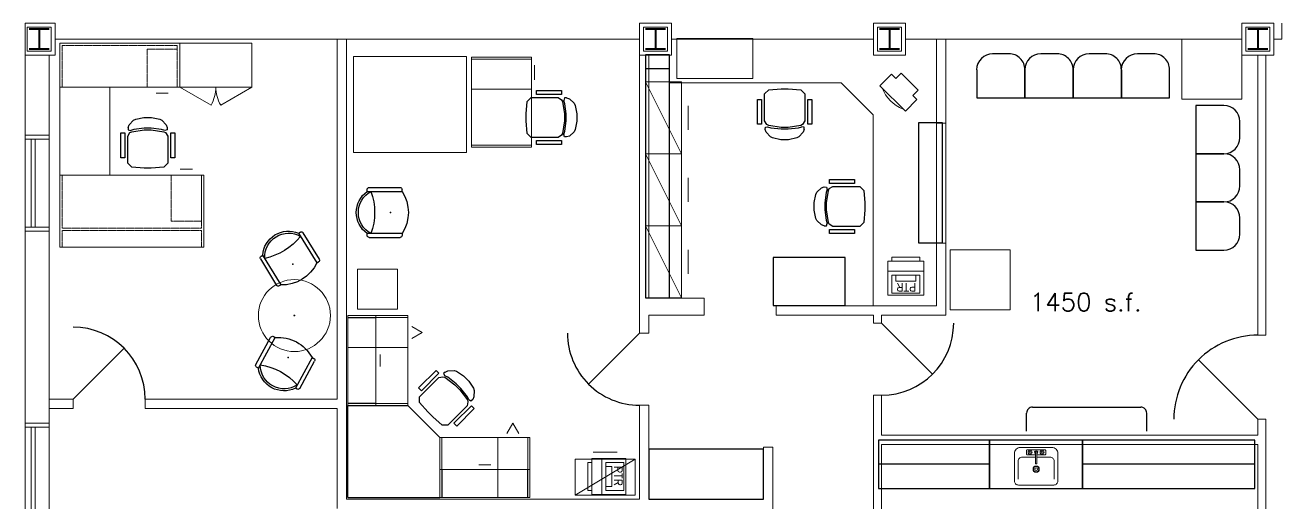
# Model space of a CAD drawing. Header units: inches. Extents: x -27 to 7514, y -484 to 2591.
# Drawn here: x 2895 to 3523, y 708 to 948 of the extents above; entities that cross this region are included whole.
import ezdxf
from ezdxf.enums import TextEntityAlignment as Align

# ---------------------------------------------------------------- set-up
doc = ezdxf.new("R2010")
doc.units = ezdxf.units.IN
doc.header["$MEASUREMENT"] = 0
doc.linetypes.add('CENTER2', pattern=[1.125, 0.75, -0.125, 0.125, -0.125])
for name, color, linetype, lineweight in [('A-Col', 6, 'Continuous', 40), ('A-Ext-Gl', 190, 'Continuous', 20), ('A-Ext-Wall', 70, 'Continuous', 20), ('F-Ch', 4, 'Continuous', 30), ('F-Eq', 71, 'Continuous', 20), ('F-FreeStand', 211, 'Continuous', 20), ('FS-File', 50, 'Continuous', 20), ('FS-WSurf', 50, 'Continuous', 20), ('I-Cab', 151, 'Continuous', 20), ('I-CWall', 110, 'Continuous', 20), ('I-Dor', 210, 'Continuous', 30)]:
    doc.layers.add(name, color=color, linetype=linetype, lineweight=lineweight)
doc.styles.add('BGE', font='simplex.shx')
doc.styles.add('rbc_fleet-so_Arch$0$BGE', font='simplex.shx')

# ---------------------------------------------------------------- blocks, each defined once
blk = doc.blocks.new('1W')
at = {"linetype": 'Continuous'}
for p, q in [((0.417, 0.417), (-0.417, 0.417)), ((0, 0.417), (0, -0.417)), ((0.417, -0.417), (-0.417, -0.417))]:
    blk.add_line(p, q, dxfattribs=at)
blk = doc.blocks.new('WIND2')
at = {"linetype": 'Continuous'}
for p, q in [((0, 4), (0, 0)), ((1, 4), (0, 4)), ((1, 3.833), (0, 3.833)), ((0.25, 0.167), (0.25, 3.833)), ((0.417, 0.167), (0.417, 3.833)), ((1, 0), (1, 4)), ((0, 0.167), (1, 0.167)), ((0, 0), (1, 0))]:
    blk.add_line(p, q, dxfattribs=at)
blk = doc.blocks.new('DOOR36')
at = {"linetype": 'Continuous'}
blk.add_line((0, 0), (2.121, 2.121), dxfattribs=at)
blk.add_arc((0, 0), 3, 360, 90, dxfattribs=at)
blk = doc.blocks.new('CHAIR')
at = {"linetype": 'Continuous'}
blk.add_line((1.855, -0.355), (1.855, 0.321), dxfattribs=at)
blk.add_lwpolyline([(1.188, 0.987), (0.017, 0.987), (0.017, -1.021), (1.188, -1.021)], dxfattribs=at)
for centre, start, end in [((1.188, 0.321), 0, 90), ((1.188, -0.355), 270, 360)]:
    blk.add_arc(centre, 0.667, start, end, dxfattribs=at)
blk = doc.blocks.new('CH7')
at = {"linetype": 'Continuous'}
for p, q in [((-0.167, 1.292), (-0.073, 1.438)), ((-0.167, 0.167), (-0.167, 1.292)), ((-0.073, 1.438), (0, 1.479)), ((0, 1.479), (0.521, 1.562)), ((0.521, 1.562), (0.812, 1.562)), ((0.812, 1.562), (1.333, 1.479)), ((1.333, 1.479), (1.406, 1.438)), ((1.406, 1.438), (1.5, 1.292)), ((1.5, 1.292), (1.5, 0.167)), ((0, 0), (-0.167, 0.167)), ((0.521, -0.042), (0, 0)), ((1.333, 0), (0.812, -0.042)), ((1.5, 0.167), (1.333, 0)), ((0.812, -0.042), (0.521, -0.042))]:
    blk.add_line(p, q, dxfattribs=at)
for points in [[(-0.146, 1.646), (-0.104, 1.76), (0.073, 1.958), (0.167, 2), (0.51, 2.073), (0.823, 2.073), (1.167, 2), (1.26, 1.958), (1.438, 1.76), (1.479, 1.646)], [(-0.146, 1.646), (-0.146, 1.552), (-0.042, 1.531)], [(1.375, 1.531), (1.24, 1.573), (0.812, 1.625), (0.521, 1.625), (0.094, 1.573), (-0.042, 1.531)], [(1.479, 1.646), (1.469, 1.552), (1.375, 1.531)], [(-0.458, 0.438), (-0.458, 1.427), (-0.292, 1.427), (-0.292, 0.396), (-0.458, 0.396), (-0.458, 0.438)], [(1.625, 0.438), (1.625, 1.427), (1.792, 1.427), (1.792, 0.396), (1.625, 0.396), (1.625, 0.438)]]:
    blk.add_lwpolyline(points, dxfattribs=at)
blk = doc.blocks.new('CHDESK')
at = {"linetype": 'Continuous'}
blk.add_blockref('CH7', (0.458, -0.396), dxfattribs=at)
blk = doc.blocks.new('WS3045')
at = {"linetype": 'Continuous'}
for p, q in [((0.083, 0), (0.083, 2.5)), ((3.667, 0), (3.667, 2.5))]:
    blk.add_line(p, q, dxfattribs=at)
blk.add_lwpolyline([(0, 2.5), (0, 0), (3.75, 0), (3.75, 2.5)], close=True, dxfattribs=at)
blk = doc.blocks.new('PED30B')
at = {"linetype": 'Continuous'}
for p, q in [((0, -2.5), (0, 0)), ((0, 0), (1.25, 0)), ((1.25, -2.5), (1.25, 0)), ((0.625, -3.1), (0.375, -2.667)), ((0.875, -2.667), (0.625, -3.1))]:
    blk.add_line(p, q, dxfattribs=at)
blk = doc.blocks.new('BB45')
at = {"linetype": 'Continuous'}
for p, q in [((0, 1.167), (0, 0)), ((0.1, 1.167), (0.1, 0)), ((3.65, 0), (3.65, 1.167)), ((3.75, 0), (3.75, 1.167)), ((0, 0), (3.75, 0)), ((1.624, -0.189), (2.124, -0.189))]:
    blk.add_line(p, q, dxfattribs=at)
blk = doc.blocks.new('SIDE44')
at = {"linetype": 'Continuous'}
for p, q in [((-1.042, 0.892), (-1.042, -0.397)), ((-0.875, 0.976), (-0.958, 0.976)), ((-0.875, 0.976), (-0.875, -0.48)), ((0.958, 0.976), (0.875, 0.976)), ((0.875, -0.48), (0.875, 0.976)), ((1.042, 0.892), (1.042, -0.397)), ((-0.875, -0.48), (-0.958, -0.48)), ((0.875, -0.48), (0.958, -0.48))]:
    blk.add_line(p, q, dxfattribs=at)
for centre, radius, start, end in [((0, 0.35), 1.076, 35.5749, 144.4251), ((0, 0.35), 0.992, 28.1579, 151.8421), ((-0.958, 0.892), 0.0833, 90, 180), ((0, 3.208), 2.545, 249.8918, 290.1082), ((0.958, 0.892), 0.0833, 0, 90), ((-0.958, -0.397), 0.0833, 180, 270), ((0, 0.852), 1.594, 236.7061, 303.2939), ((0.958, -0.397), 0.0833, 270, 360)]:
    blk.add_arc(centre, radius, start, end, dxfattribs=at)
blk.add_point((0, 0), dxfattribs=at)
blk = doc.blocks.new('CHSIDE')
at = {"linetype": 'Continuous', "yscale": -1, "rotation": 180}
blk.add_blockref('SIDE44', (1.01725, 0.4555), dxfattribs=at)
blk = doc.blocks.new('PED30')
at = {"linetype": 'Continuous'}
for p, q in [((-1.25, -2.5), (-1.25, 0)), ((-1.25, 0), (0, 0)), ((0, -2.5), (0, 0)), ((-0.625, -3.1), (-0.875, -2.667)), ((-0.375, -2.667), (-0.625, -3.1))]:
    blk.add_line(p, q, dxfattribs=at)
blk = doc.blocks.new('U3045R')
at = {"linetype": 'Continuous'}
for p, q in [((-3.667, -2.5), (-3.667, 0)), ((-1.333, -2.5), (-1.333, 0)), ((-0.083, -2.5), (-0.083, 0)), ((-0.937, -2.625), (-0.337, -2.625))]:
    blk.add_line(p, q, dxfattribs=at)
blk.add_lwpolyline([(-3.75, -2.5), (-3.75, 0), (0, 0), (0, -2.5)], close=True, dxfattribs=at)
blk = doc.blocks.new('PRNT')
at = {"linetype": 'Continuous'}
for p, q in [((1.5, 1.417), (0, 1.417)), ((0, 1.417), (0, 0)), ((0.167, 1.333), (0.167, 0.583)), ((1.333, 1.333), (0.167, 1.333)), ((1.333, 0.583), (1.333, 1.333)), ((1.5, 0), (1.5, 1.417)), ((0.167, 0.583), (1.333, 0.583)), ((0, 0.417), (1.5, 0.417)), ((0, 0), (1.5, 0))]:
    blk.add_line(p, q, dxfattribs=at)
for points in [[(0.333, 0.583), (1.167, 0.583), (1.167, 0.833), (0.333, 0.833)], [(0.167, -0.167), (1.333, -0.167), (1.333, 0), (0.167, 0)]]:
    blk.add_lwpolyline(points, close=True, dxfattribs=at)
at = {"layer": 'F-Eq', "linetype": 'Continuous', "style": 'BGE'}
blk.add_text('PTR', height=0.3333, dxfattribs=at).set_placement((0.314, 0.922))
blk = doc.blocks.new('LF363')
at = {"linetype": 'Continuous'}
for p, q in [((0, 0), (3, 1.5)), ((0.994, -0.273), (1.994, -0.273)), ((1.506, -0.273), (1.499, -0.273))]:
    blk.add_line(p, q, dxfattribs=at)
blk.add_lwpolyline([(0, 1.5), (0, 0), (3, 0), (3, 1.5)], close=True, dxfattribs=at)
blk = doc.blocks.new('PC')
at = {"linetype": 'Continuous'}
for p, q in [((0.254, 0.692), (0.004, 0.692)), ((0.004, 0.004), (0.004, 0.692)), ((0.254, 1.004), (0.254, 0.692)), ((0.254, 1.004), (1.254, 1.004)), ((1.254, 1.004), (1.254, 0.692)), ((1.254, 0.692), (1.504, 0.692)), ((1.504, 0.692), (1.504, 0.004)), ((1.504, 0.004), (0.004, 0.004))]:
    blk.add_line(p, q, dxfattribs=at)
blk.add_arc((0.754, 1.47), 1.591, 247.1188, 292.8812, dxfattribs=at)
blk = doc.blocks.new('LF302')
at = {"linetype": 'Continuous'}
for p, q in [((0, 0), (2.5, 1.5)), ((0.757, -0.29), (1.757, -0.29))]:
    blk.add_line(p, q, dxfattribs=at)
blk.add_lwpolyline([(0, 1.5), (0, 0), (2.5, 0), (2.5, 1.5)], close=True, dxfattribs=at)
blk = doc.blocks.new('TR36')
at = {"linetype": 'Continuous'}
for centre, radius in [((0.001, 0.018), 1.5), ((0, 0.018), 0.0184)]:
    blk.add_circle(centre, radius, dxfattribs=at)
blk = doc.blocks.new('V3622SC')
at = {"layer": 'F-FreeStand', "linetype": 'Continuous'}
for p, q in [((0, -21.999996), (15.588, -30.999996)), ((36, -21.999996), (20.412, -30.999996))]:
    blk.add_line(p, q, dxfattribs=at)
blk.add_lwpolyline([(0, -21.999996), (36, -21.999996), (36, 0), (0, 0)], close=True, dxfattribs=at)
for centre, start, end in [((0.000444, -21.999876), 329.999272, 0), ((36.000444, -21.999876), 180, 210.000728)]:
    blk.add_arc(centre, 18, start, end, dxfattribs=at)
blk = doc.blocks.new('VPED19')
at = {"layer": 'F-FreeStand', "linetype": 'Continuous'}
blk.add_line((10.5, -22), (4.5, -22), dxfattribs=at)
at = {"layer": 'F-FreeStand', "linetype": 'CENTER2'}
blk.add_lwpolyline([(0, -19), (15, -19), (15, 0), (0, 0)], close=True, dxfattribs=at)
blk = doc.blocks.new('V2260')
at = {"layer": 'F-FreeStand', "linetype": 'CENTER2'}
for p, q in [((-1.27, -1.26), (-58.77, -1.26)), ((-58.77, -22.01), (-58.77, -1.26)), ((-1.27, -22.01), (-1.27, -1.26))]:
    blk.add_line(p, q, dxfattribs=at)
at = {"layer": 'F-FreeStand'}
blk.add_lwpolyline([(-60.02, -22.01), (-0.02, -22.01), (-0.02, -0.01), (-60.02, -0.01)], close=True, dxfattribs=at)
blk = doc.blocks.new('VPED23')
at = {"layer": 'F-FreeStand', "linetype": 'Continuous'}
blk.add_line((10.5, -26), (4.5, -26), dxfattribs=at)
at = {"layer": 'F-FreeStand', "linetype": 'CENTER2'}
blk.add_lwpolyline([(0, -23), (15, -23), (15, 0), (0, 0)], close=True, dxfattribs=at)
blk = doc.blocks.new('V3672')
at = {"layer": 'F-FreeStand', "linetype": 'CENTER2'}
for p, q in [((1.250004, -8.25), (1.250004, 0)), ((70.749996, -8.25), (70.749996, 0)), ((1.250004, -8.25), (70.749996, -8.25)), ((1.250004, -9.500004), (70.749996, -9.500004)), ((1.250004, -36), (1.250004, -9.500004)), ((70.749996, -36), (70.749996, -9.500004))]:
    blk.add_line(p, q, dxfattribs=at)
at = {"layer": 'F-FreeStand', "linetype": 'Continuous'}
blk.add_lwpolyline([(0, -36), (72, -36), (72, 0), (0, 0)], close=True, dxfattribs=at)
blk = doc.blocks.new('V2544')
at = {"layer": 'F-FreeStand'}
blk.add_lwpolyline([(0, -24.999996), (44.000004, -24.999996), (44.000004, 0), (0, 0)], close=True, dxfattribs=at)

msp = doc.modelspace()

# ---------------------------------------------------------------- linework, layer by layer
at = {"layer": 'A-Ext-Wall'}
for points in [[(2895.1, 948.54), (2910.1, 948.54), (2910.1, 932.54), (2895.1, 932.54)], [(2896.1, 946.54), (2908.1, 946.54), (2908.1, 934.54), (2896.1, 934.54)]]:
    msp.add_lwpolyline(points, close=True, dxfattribs=at)
for points in [[(2895.1, 892.54), (2895.1, 932.54)], [(2907.1, 892.54), (2907.1, 932.54)], [(2895.1, 748.54), (2895.1, 844.54)], [(2907.1, 748.54), (2907.1, 844.54)]]:
    msp.add_lwpolyline(points, dxfattribs=at)
at = {"layer": 'F-Ch'}
for points in [[(3205.17, 811.22), (3217.17, 811.22), (3217.17, 932.72), (3205.17, 932.72)], [(3341.55, 838.72), (3353.55, 838.72), (3353.55, 898.72), (3341.55, 898.72)], [(3268.92, 807.34), (3304.92, 807.34), (3304.92, 831.34), (3268.92, 831.34)], [(3206.72, 710.54), (3264.1, 710.54), (3264.1, 735.54), (3206.72, 735.54)], [(3321.55, 715.99), (3377.05, 715.99), (3377.05, 739.99), (3321.55, 739.99)], [(3377.05, 715.99), (3423.55, 715.99), (3423.55, 739.99), (3377.05, 739.99)], [(3423.55, 715.99), (3509.55, 715.99), (3509.55, 739.99), (3423.55, 739.99)], [(3321.55, 715.99), (3377.05, 715.99), (3377.05, 727.99), (3321.55, 727.99)], [(3423.55, 715.99), (3509.55, 715.99), (3509.55, 727.99), (3423.55, 727.99)]]:
    msp.add_lwpolyline(points, close=True, dxfattribs=at)
for points in [[(3217.17, 925.77), (3205.17, 925.77)], [(3056.3, 757.39), (3086.3, 757.39)], [(3056.3, 711.39), (3056.3, 757.39)], [(3086.3, 757.39), (3102.3, 741.39)], [(3395.55, 744.61), (3395.55, 753.61)], [(3398.55, 756.61), (3452.55, 756.61)], [(3455.55, 744.61), (3455.55, 753.61)], [(3056.3, 711.39), (3102.3, 711.39)]]:
    msp.add_lwpolyline(points, dxfattribs=at)
for points in [[(3398.55, 756.61, 0.414214), (3395.55, 753.61)], [(3455.55, 753.61, 0.414214), (3452.55, 756.61)]]:
    msp.add_lwpolyline(points, format="xyb", dxfattribs=at)
at = {"layer": 'F-Eq'}
for points in [[(3220.71, 920.85), (3258.71, 920.85), (3258.71, 940.85), (3220.71, 940.85)], [(3059.15, 883.93), (3115.65, 883.93), (3115.65, 931.93), (3059.15, 931.93)]]:
    msp.add_lwpolyline(points, close=True, dxfattribs=at)
at = {"layer": 'F-FreeStand'}
for points in [[(3473.1, 910.54), (3503.1, 910.54), (3503.1, 940.54), (3473.1, 940.54)], [(3357.33, 805.19), (3387.33, 805.19), (3387.33, 835.19), (3357.33, 835.19)], [(3061.1, 805.54), (3081.1, 805.54), (3081.1, 825.54), (3061.1, 825.54)]]:
    msp.add_lwpolyline(points, close=True, dxfattribs=at)
at = {"layer": 'FS-WSurf'}
for points in [[(3217.17, 918.72), (3302.92, 918.72)], [(3318.92, 902.72), (3302.92, 918.72)], [(3318.92, 807.34), (3318.92, 902.72)]]:
    msp.add_lwpolyline(points, dxfattribs=at)
at = {"layer": 'I-Cab'}
msp.add_lwpolyline([(3389.48, 719.62, 0.414214), (3391.48, 717.62), (3409.14, 717.62, 0.414214), (3411.14, 719.62), (3411.14, 733.46, 0.414214), (3408.14, 736.46), (3392.48, 736.46, 0.414214), (3389.48, 733.46)], format="xyb", close=True, dxfattribs=at)
at = {"layer": 'I-Cab', "linetype": 'Continuous'}
for points in [[(3400.68, 732.8), (3404.82, 732.8, 0.414214), (3405.07, 733.05), (3405.07, 734.97, 0.414214), (3404.82, 735.22), (3395.8, 735.22, 0.414214), (3395.55, 734.97), (3395.55, 733.05, 0.414214), (3395.8, 732.8), (3399.93, 732.8)], [(3400.68, 733.31, 3.994872), (3399.93, 733.31)], [(3400.68, 734.18, 1), (3399.93, 734.18)], [(3399.93, 728.56, 1), (3400.68, 728.56)]]:
    msp.add_lwpolyline(points, format="xyb", dxfattribs=at)
at = {"layer": 'I-Cab'}
for points in [[(3393.31, 731.56, 0.414214), (3391.31, 729.56)], [(3409.31, 729.56, 0.414214), (3407.31, 731.56)]]:
    msp.add_lwpolyline(points, format="xyb", dxfattribs=at)
for points in [[(3391.31, 720.56), (3391.31, 729.56)], [(3393.31, 731.56), (3399.93, 731.56)], [(3399.93, 734.18), (3399.93, 728.56)], [(3400.68, 734.18), (3400.68, 728.56)], [(3400.68, 731.56), (3407.31, 731.56)], [(3409.31, 729.56), (3409.31, 720.56)]]:
    msp.add_lwpolyline(points, dxfattribs=at)
for centre, radius in [((3397.31, 734.01), 1), ((3403.31, 734.01), 1), ((3397.31, 734.01), 0.5), ((3403.31, 734.01), 0.5)]:
    msp.add_circle(centre, radius, dxfattribs=at)
at = {"layer": 'I-Cab', "linetype": 'Continuous'}
for radius in [1.57, 1.32, 0.7]:
    msp.add_circle((3400.31, 725.56), radius, dxfattribs=at)
at = {"layer": 'I-CWall'}
for p, q in [((3202.1, 793.54), (3206.72, 793.54)), ((3202.1, 757.54), (3206.72, 757.54))]:
    msp.add_line(p, q, dxfattribs=at)
for points in [[(3202.1, 948.54), (3218.1, 948.54), (3218.1, 932.54), (3202.1, 932.54)], [(3319.1, 948.54), (3335.1, 948.54), (3335.1, 932.54), (3319.1, 932.54)], [(3503.1, 948.54), (3519.1, 948.54), (3519.1, 932.54), (3503.1, 932.54)], [(3204.1, 946.54), (3216.1, 946.54), (3216.1, 934.54), (3204.1, 934.54)], [(3321.1, 946.54), (3333.1, 946.54), (3333.1, 934.54), (3321.1, 934.54)], [(3505.1, 946.54), (3517.1, 946.54), (3517.1, 934.54), (3505.1, 934.54)]]:
    msp.add_lwpolyline(points, close=True, dxfattribs=at)
for points in [[(3523.1, 948.54), (3523.1, 940.54)], [(2910.1, 940.54), (3202.1, 940.54)], [(3051.1, 940.54), (3051.1, 760.54)], [(3055.72, 940.54), (3055.72, 710.54)], [(3319.1, 940.54), (3218.1, 940.54)], [(3335.1, 940.54), (3503.1, 940.54)], [(3350.47, 940.54), (3350.47, 898.54)], [(3355.1, 940.54), (3355.1, 802.54)], [(3523.1, 940.54), (3519.1, 940.54)], [(3523.1, 940.54), (3521.1, 940.54)], [(3202.1, 932.54), (3202.1, 793.54)], [(3206.72, 932.54), (3206.72, 811.04)], [(3511.1, 932.54), (3511.1, 792.54)], [(3515.1, 932.54), (3515.1, 792.54)], [(3355.1, 898.54), (3350.47, 898.54)], [(3350.47, 898.54), (3350.47, 838.54)], [(3355.1, 838.54), (3350.47, 838.54)], [(3350.47, 838.54), (3350.47, 807.16)], [(3206.72, 811.04), (3234.47, 811.04)], [(3234.47, 811.04), (3234.47, 802.54)], [(3270.47, 807.16), (3270.47, 802.54)], [(3270.47, 807.16), (3350.47, 807.16)], [(3206.72, 802.54), (3206.72, 793.54)], [(3206.72, 802.54), (3234.47, 802.54)], [(3270.47, 802.54), (3319.1, 802.54)], [(3319.1, 798.54), (3319.1, 802.54)], [(3319.1, 798.54), (3323.1, 798.54)], [(3323.1, 802.54), (3323.1, 798.54)], [(3323.1, 802.54), (3355.1, 802.54)], [(3515.1, 792.54), (3511.1, 792.54)], [(2907.1, 760.54), (2919.1, 760.54)], [(2919.1, 760.54), (2919.1, 755.91)], [(2955.1, 760.54), (2955.1, 755.91)], [(2955.1, 760.54), (3051.1, 760.54)], [(3319.1, 762.54), (3323.1, 762.54)], [(3319.1, 697.91), (3319.1, 762.54)], [(3323.1, 762.54), (3323.1, 742.54)], [(2907.1, 755.91), (2919.1, 755.91)], [(2955.1, 755.91), (3051.1, 755.91)], [(3051.1, 755.91), (3051.1, 705.91)], [(3202.1, 757.54), (3202.1, 710.54)], [(3206.72, 757.54), (3206.72, 710.54)], [(3515.1, 750.54), (3511.1, 750.54)], [(3511.1, 750.54), (3511.1, 742.54)], [(3515.1, 596.54), (3515.1, 750.54)], [(3323.1, 742.54), (3511.1, 742.54)], [(3264.1, 736.54), (3268.72, 736.54)], [(3264.1, 736.54), (3264.1, 710.54)], [(3268.72, 736.54), (3268.72, 555.91)], [(3323.1, 737.91), (3323.1, 697.91)], [(3323.1, 737.91), (3511.1, 737.91)], [(3511.1, 607.54), (3511.1, 737.91)], [(3055.72, 710.54), (3202.1, 710.54)], [(3206.72, 710.54), (3264.1, 710.54)]]:
    msp.add_lwpolyline(points, dxfattribs=at)
at = {"layer": 'I-Dor'}
msp.add_lwpolyline([(3511.1, 792.54, 0.414214), (3469.1, 750.54)], format="xyb", dxfattribs=at)
msp.add_lwpolyline([(3511.1, 750.54), (3481.4, 780.23)], dxfattribs=at)

# ---------------------------------------------------------------- block references
at = {"layer": 'A-Col', "xscale": 12, "yscale": 12, "zscale": 12}
for p in [(2902.1, 940.54), (3210.1, 940.54), (3327.1, 940.54), (3511.1, 940.54)]:
    msp.add_blockref('1W', p, dxfattribs=at)
at = {"layer": 'A-Ext-Gl', "xscale": 12, "yscale": 12, "zscale": 12}
for p in [(2895.1, 844.54), (2895.1, 700.54)]:
    msp.add_blockref('WIND2', p, dxfattribs=at)
at = {"layer": 'F-Ch', "zscale": 12}
for name, p, xscale, yscale, rotation in [('CHAIR', (3382.43, 910.96), 12, 12, 89.99999999999999), ('CHAIR', (3406.53, 910.96), 12, 12, 89.99999999999999), ('CHAIR', (3430.63, 910.96), 12, 12, 89.99999999999999), ('CHAIR', (3454.73, 910.96), 12, 12, 89.99999999999999), ('CHDESK', (3150.7, 914.86), 12, 12, 270), ('CHDESK', (3288.14, 910.39), 12, 12, 180), ('CHDESK', (3309.46, 843.43), 12, 12, 89.99999999999999), ('CHSIDE', (3083.17, 841.67), 12, 12, 89.99999999999999), ('CHSIDE', (3021.35, 817.02), 12, 12, 31.56372531051152), ('CHSIDE', (3039.81, 780.32), 11.99998918842266, 11.99998918842266, 151.5637551142178), ('CHDESK', (3091.69, 766.18), 12.00001840928447, 12.00001840928447, 315)]:
    msp.add_blockref(name, p, dxfattribs=dict(at, xscale=xscale, yscale=yscale, rotation=rotation))
at = {"layer": 'F-Ch', "xscale": 12, "yscale": 12, "zscale": 12}
for name, p in [('CHAIR', (3479.87, 895.52)), ('CHDESK', (2942.87, 881.28)), ('CHAIR', (3479.87, 871.41)), ('CHAIR', (3479.87, 847.31))]:
    msp.add_blockref(name, p, dxfattribs=at)
at = {"layer": 'F-Eq', "extrusion": (0, 0, -1), "xscale": 12, "yscale": 12, "zscale": -12, "rotation": 44.87625626804941}
msp.add_blockref('PC', (-3334.94, 904.39), dxfattribs=at)
at = {"layer": 'F-Eq', "xscale": 12, "yscale": 12, "zscale": 12}
for p, rotation in [((3344.15, 829.59), 180), ((3178.35, 730.95), 270)]:
    msp.add_blockref('PRNT', p, dxfattribs=dict(at, rotation=rotation))
at = {"layer": 'F-FreeStand'}
for name, p in [('V2260', (2972.42, 938.57)), ('V3622SC', (2972.4, 938.56)), ('VPED19', (2956.15, 935.56))]:
    msp.add_blockref(name, p, dxfattribs=at)
at = {"layer": 'F-FreeStand', "xscale": 12, "yscale": 12, "zscale": 12}
for name, p, rotation in [('U3045R', (3118.08, 931.49), 89.99999999999999), ('TR36', (3029.75, 802.18), 31.56372531051152)]:
    msp.add_blockref(name, p, dxfattribs=dict(at, rotation=rotation))
at = {"layer": 'F-FreeStand'}
for name, p, rotation in [('V2544', (2912.4, 872.56), 90), ('VPED23', (2983.15, 849.56), 179.9999999999999), ('V3672', (2984.4, 836.56), 179.9999999999999)]:
    msp.add_blockref(name, p, dxfattribs=dict(at, rotation=rotation))
at = {"layer": 'FS-File'}
for name, p, xscale, yscale, zscale, rotation in [('LF363', (3223.17, 883.22), 12, 12, 12, 89.99999999999999), ('LF363', (3223.17, 847.22), 12, 12, 12, 89.99999999999999), ('LF363', (3223.17, 811.22), 12, 12, 12, 89.99999999999999), ('PED30', (3056.3, 801.39), 12, 12, 12, 89.99999999999999), ('PED30B', (3146.3, 711.39), 12, 12, 12, 180), ('LF302', (3199.99, 730.64), 11.9999999999999, 11.9999999999999, 11.9999999999999, 180)]:
    msp.add_blockref(name, p, dxfattribs=dict(at, xscale=xscale, yscale=yscale, zscale=zscale, rotation=rotation))
at = {"layer": 'FS-WSurf', "xscale": 12, "yscale": 12, "zscale": 12}
for name, p, rotation in [('WS3045', (3086.3, 757.39), 89.99999999999999), ('BB45', (3070.3, 757.39), 89.99999999999999), ('WS3045', (3147.3, 741.39), 180), ('BB45', (3147.3, 725.39), 180)]:
    msp.add_blockref(name, p, dxfattribs=dict(at, rotation=rotation))
at = {"layer": 'I-Dor', "xscale": 12, "yscale": 12, "zscale": 12}
for p, rotation in [((3323.1, 798.54), 270), ((3202.1, 793.54), 180)]:
    msp.add_blockref('DOOR36', p, dxfattribs=dict(at, rotation=rotation))
msp.add_blockref('DOOR36', (2919.1, 760.54), dxfattribs=at)

# ---------------------------------------------------------------- texts
at = {"layer": 'A-Ext-Wall', "style": 'rbc_fleet-so_Arch$0$BGE'}
msp.add_text('1450 s.f.', height=9, dxfattribs=at).set_placement((3397.12, 813.59), align=Align.TOP_LEFT)

doc.saveas('drawing.dxf')
